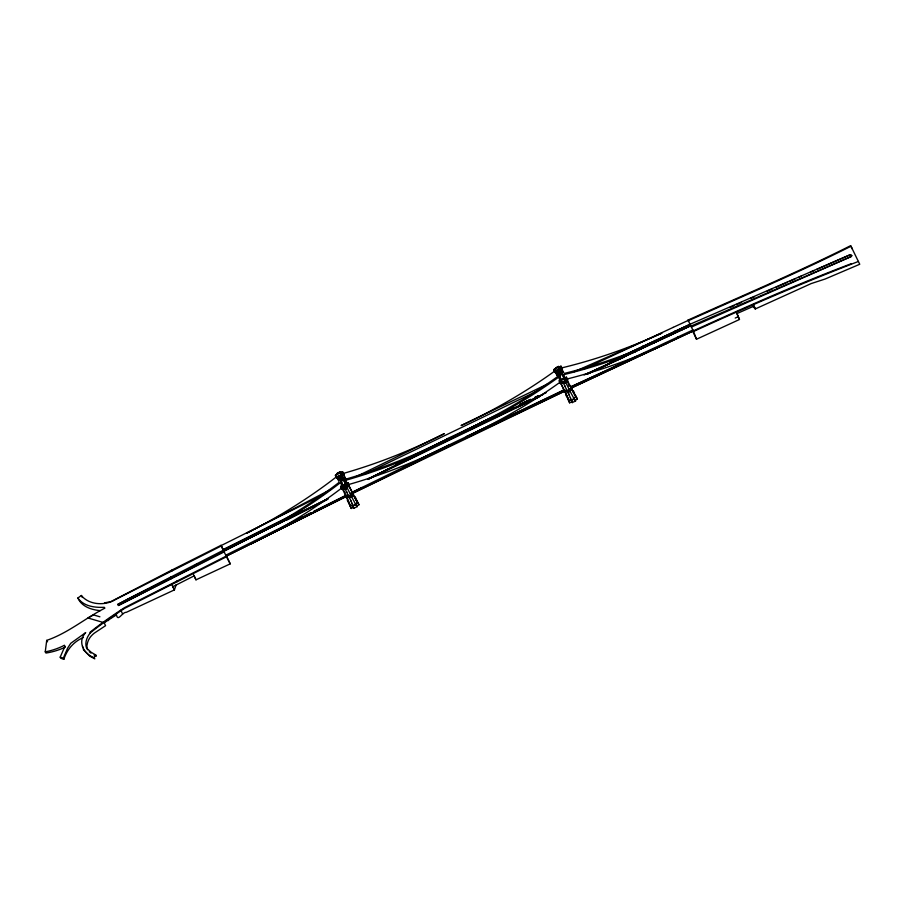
<?xml version="1.0" encoding="UTF-8"?>
<svg xmlns="http://www.w3.org/2000/svg" width="905" height="905" viewBox="0 0 905 905"><rect width="100%" height="100%" fill="white"/><g stroke="black" fill="none" stroke-linecap="round" stroke-linejoin="round"><path stroke-width="1.36" d="M346.943 487.467L351.208 495.782L348.9 496.89L344.918 488.451L346.943 487.829L346.106 485.951L348.289 484.888M565.331 382.182L563.306 382.804L567.299 391.243L569.607 390.123L565.342 381.82M343.402 474.514L345.303 478.428M343.821 474.492L342.633 472.048M351.163 496.042L351.559 496.856L350.812 494.956L352.995 493.904L347.848 483.756L348.73 485.589M349.138 485.714L347.961 483.123M562.209 368.844L561.032 366.401M567.118 379.942L571.383 388.256L569.098 389.331L569.46 390.134M567.537 379.919L566.36 377.464M351.706 496.359L351.117 495.318L353.233 493.972M570.093 390.802L567.322 391.876L570.184 390.734L569.517 389.67L571.689 388.618M353.47 494.583L352.09 491.596L353.47 494.311M45.25 651.826L48.259 651.215A61.563 53.384 -30.4 0 0 61.235 646.826L64.278 645.367L65.318 647.143L62.219 648.512A61.812 53.542 -22.9 0 1 49.028 652.516L45.963 653.048L45.25 651.826L46.721 640.367C67.818 633.195 85.172 618.273 104.856 608.149L104.358 607.312C94.901 607.719 83.69 606.452 77.875 598.001L81.36 595.49C89.086 605.23 105.489 605.898 115.433 599.562L221.295 545.953L220.978 545.353L171.758 570.116L110.738 601.678L104.539 602.843L104.844 603.431M348.448 501.336L350.495 506.076L352.679 505.024L353.074 505.85L357.554 502.671L355.088 498.123M566.835 395.689L568.894 400.44L574.166 398.89L573.759 398.076L575.942 397.024L573.465 392.476M176.26 584.63L174.394 589.902L172.063 585.196M83.407 637.482C73.305 641.883 67.117 649.598 63.803 659.36L63.282 658.274L67.57 648.229L70.748 643.297L85.692 632.606C77.027 641.679 83.735 654.123 94.199 657.664L94.787 658.863L89.799 656.204L83.283 649.586M63.803 659.36L60.703 658.184L60.205 657.132L64.855 646.396L64.278 645.367M108.306 620.615L109.415 618.149M94.199 657.664L95.692 654.937L91.077 652.211L86.552 648.116C84.663 642.765 86.857 637.03 90.33 632.855C101.258 623.975 113.102 615.954 124.743 608.273L226.499 556.745L220.978 545.353M343.843 479.209L341.638 475.17M344.104 480.159L341.094 481.064L343.21 486.155M344.194 479.967L346.23 484.695M562.197 373.505L560.037 369.523M226.205 555.466L230.232 563.849L195.978 579.833L194.179 575.852L172.9 586.644L174.427 589.879L126.395 612.289C122.311 611.803 117.82 622.504 116.462 614.857L104.166 622.742L105.568 625.694L96.156 631.905A18.213 15.77 -22.9 0 0 87.638 642.335L86.88 645.91L87.446 649.733M340.382 480.804L338.606 475.894L340.721 480.985M342.871 485.974L341.094 481.064M556.677 370.801L556.994 370.247L558.77 375.156L556.892 370.846M561.609 380.507L559.166 375.971L561.96 374.218L562.525 374.693M561.258 380.326L559.482 375.417M264.543 523.916L221.114 545.591L224.169 551.914L118.397 605.479L117.854 604.336L128.306 598.759L266.579 528.169M118.397 605.479L267.529 528.916M291.749 516.314L296.75 513.723M287.236 519.889L326.648 499.526M330.257 489.718L246.658 533.203A293.152 145.705 -25.9 0 0 252.438 530.24M250.447 544.222L346.694 495.137M226.182 556.145L124.426 607.685C112.797 615.366 100.953 623.398 90.025 632.278L90.33 632.855M117.854 604.336L147.968 589.098M150.468 587.82L169.292 578.295M195.231 565.161L197.709 563.906M267.066 527.966L223.184 549.935L298.989 512.128M269.17 533.554L225.752 555.218L226.216 556.156L346.049 496.641M226.216 556.156L345.981 496.506M753.797 305.551L755.279 308.922L754.046 306.06L736.953 313.56L739.532 319.476L696.511 339.239L693.569 331.468C747.858 306.524 802.656 282.869 858.381 261.477L859.75 264.26L825.122 279.023L811.174 283.582L755.302 308.944L752.44 305.845M264.486 523.95L322.746 494.922M223.003 549.663L302.146 510.431M266.975 527.785L300.098 511.314M223.626 550.783L223.162 549.833L223.626 550.783L328.198 498.565M303.107 511.223L223.705 550.975L224.169 551.914M223.693 550.998L327.135 499.583M302.643 511.597L326.603 499.684M269.124 533.577L303.503 516.427M304.691 515.839L311.026 512.683M313.526 511.449L334.929 500.804M303.062 511.144L328.289 498.734M334.884 500.827L346.095 495.273M351.061 492.818L449.514 444.706L564.765 389.84M353.097 492.987L449.966 445.656L564.573 391.096M362.181 487.467L352.226 492.377L348.391 484.605A292.779 145.501 -25.7 0 0 449.423 444.875L418.234 460.023M351.955 493.711L565.127 390.96M356.83 476.347L444.084 433.789M364.964 474.039L537.446 390.915M367.984 478.926L387.544 469.322M367.973 479.039L416.73 455.317M367.566 479.424L387.634 469.503M368.131 479.345L539.244 396.831M396.017 463.971L416.13 454.095M395.938 464.05L416.176 454.186M402.352 461.154L447.489 439.276M386.378 469.899L416.639 455.136M387.17 469.786L447.93 440.192M414.988 454.717L447.342 438.97M345.235 488.926L348.877 486.087M415.463 455.701L481.2 424.083M349.206 497.535L351.683 496.947L355.767 504.538M337.079 473.417C345.201 470.645 335.348 472.568 337.475 474.231L335.291 475.283L336.66 478.123L344.024 474.559L342.667 471.72L340.484 472.772L340.088 471.958M557.446 371.163L555.048 372.475L553.69 369.636L558.476 366.31L558.871 367.125L561.055 366.073L562.424 368.912L559.901 369.975M337.35 473.598L340.076 472.274L337.52 473.779M555.738 367.939L558.464 366.627L556.767 367.713M557.231 375.224L554.312 369.478L557.944 366.898M339.963 473.179L342.147 472.116L342.984 474.107L336.954 477.026L335.925 475.125L338.108 474.073L337.87 473.36M558.351 367.532L560.534 366.468L561.247 368.199M342.995 473.881L336.954 477.026M555.127 371.174L561.349 368.165M557.763 370.213L555.218 371.118M341.615 475.815L343.085 478.802M341.049 476.211L343.685 475.238M557.582 371.638L557.966 372.215M340.699 480.261L343.81 479.152M561.7 373.675L559.222 374.874M344.228 481.222L345.574 483.971L347.995 482.795L349.364 485.634L347.124 486.562C348.81 487.908 344.115 490.182 344.115 488.021L341.988 489.198L340.631 486.358L343.085 485.171M344.466 487.048L342.282 488.1L341.253 486.2L347.475 483.191L348.323 485.182L346.14 486.234M562.944 383.313C569.879 378.369 562.763 385.587 562.503 382.374L560.319 383.426L559.019 380.711L566.44 377.261M561.575 379.783L564.188 378.844L561.96 374.218M250.436 544.199A293.152 145.682 -25.3 0 0 342.011 487.806L344.251 486.845L345.269 488.734M566.711 379.308L564.505 380.304L565.625 382.532L563.725 383.46M560.546 382.193L562.853 381.401L563.317 382.792M564.528 380.586L566.711 379.534L565.897 377.611M344.681 487.727L346.547 486.822M348.742 486.03L344.715 487.614M344.5 488.836L347.52 487.376M464.31 430.814L513.293 407.205M565.535 382.351L563.634 383.279L563.204 382.396M345.303 489.051L347.226 488.191L345.291 489.062L344.816 488.044L342.757 489.345M563.691 383.403L565.625 382.532M464.785 431.809L546.145 392.713M466.437 436.674L563.985 389.885L560.161 382.114M342.362 488.677L346.344 497.128L348.595 495.997L349.013 496.777M567.559 391.356L567.955 392.17L566.915 390.428L564.731 391.48L559.675 380.62M564.833 391.944L567.005 390.881M346.366 497.75L353.482 494.481M567.209 391.062L564.89 392.216L563.657 389.817M569.528 389.942L571.87 388.833L570.523 386.028M349.002 497.354L351.525 496.144L350.201 494.13M348.934 497.524L351.785 496.381L349.025 497.716L348.81 497.128M349.217 497.535L351.672 496.958M571.451 400.202L567.91 392.25L570.071 391.311L569.2 389.308M567.955 392.329L570.071 391.311L574.166 398.89M352.973 506.065L355.993 504.605L357.204 506.619L353.821 508.259L352.973 506.065L353.131 506.834M571.372 400.417L574.381 398.958L575.603 400.972L572.22 402.601L571.372 400.417L571.519 401.187M351.253 508.486L349.104 503.576L351.253 508.486L353.436 507.434L353.821 508.248M358.991 504.741L356.468 500.024L358.991 504.741L356.808 505.793L357.204 506.619M569.641 402.838L567.492 397.94L569.641 402.838L571.824 401.786L572.22 402.601M577.379 399.094L574.856 394.365L577.379 399.094L575.207 400.146L575.591 400.972M446.731 438.936L480.691 423.031M447.466 439.242L512.4 408.121M447.466 440.464L481.245 424.173M547.378 384.116L461.086 425.565A292.779 145.501 -25.7 0 0 554.833 371.016L557.005 375.451M480.646 422.94L512.264 407.85M480.035 422.918L512.309 407.94M481.155 423.993L542.808 394.648M480.781 424.445L516.608 407.171M523.147 402.883L530.76 399.275M528.69 400.395L519.934 404.535L528.701 400.429M538.69 395.655L534.934 397.431L538.701 395.689M516.189 407.567L538.78 396.888M586.01 374.274L690.572 325.427M586.055 374.365L593.386 370.914M587.085 373.991L634.145 351.796M588.454 373.607L690.526 325.336M570.195 388.573L693.23 330.913M584.076 368.969L590.456 365.971M610.671 361.412L675.571 331.151M613.341 360.495L690.176 324.601M613.352 360.529L633.726 350.97M586.666 374.353L633.828 352.294M570.965 386.933L635.876 356.547M570.761 388.188L693.264 330.981L692.8 330.042L677.788 337.011M590.422 365.993L673.196 327.372M675.526 331.06L690.062 324.386M612.798 360.733L690.029 324.295M634.179 351.887L690.809 325.585M673.162 327.384L688.162 320.415L688.626 321.354M680.662 330.257L683.162 329.092M690.753 325.8L633.794 352.317M635.842 356.559L677.834 336.999M675.65 331.332L690.357 324.623M852.148 255.651L851.073 256.126M688.343 320.698C742.734 296.195 797.712 273.027 850.972 246.239L858.381 261.477M688.162 320.415L693.547 331.49L693.366 330.834C745.381 307.1 797.656 284.012 851.085 263.762L851.322 264.384M735.222 318.062L738.299 316.671M688.49 320.924L688.105 320.053C742.485 295.596 797.429 272.405 850.677 245.64L852.34 249.011M584.132 374.998L624.597 356.932M612.561 361.084L625.4 355.371M574.223 371.717L661.702 333.198M653.376 342.984L655.91 341.864M767.282 291.082L772.338 288.865M776.128 287.202L787.508 282.213M790.031 281.104L795.099 278.887M798.889 277.224L801.411 276.116M810.348 272.19L814.217 270.493M816.796 269.362L850.361 254.656L851.266 256.522L691.454 327.033L690.13 324.205L850.361 254.656M730.007 307.428L733.865 305.732M736.444 304.6L741.602 302.338M750.618 298.39L754.487 296.693M850.519 254.995L851.107 254.735M691.035 326.072L851.254 256.511M560.105 369.138L559.471 369.048L561.564 373.414M341.705 474.786L341.083 474.695L343.38 479.401M343.312 485.691L346.332 484.379M100.297 610.615C91.575 609.902 81.631 606.655 77.875 598.001M99.901 616.791L93.52 614.914L87.977 617.991L102.819 622.346M60.205 657.132L63.282 658.274M94.086 654.994L96.315 656.182L95.692 654.937M567.458 391.978L567.062 391.164M349.07 497.626L348.617 496.528L346.287 497.433M346.491 497.863L345.144 495.058M553.962 369.817L555.251 372.351L554.131 370.009M560.466 383.347L559.46 381.084M337.022 477.602L338.968 481.494M89.233 651.679L90.986 653.105M572.028 389.908L575.942 397.012M353.64 495.555L357.554 502.671M565.037 392.125L571.734 389.331L570.478 386.118M346.638 497.761L353.335 494.978L351.988 491.822L352.882 493.926M574.381 398.958L574.901 399.546M355.993 504.605L356.513 505.205M563.691 372.781L560.908 367.034L561.066 367.769M573.318 392.216L570.897 387.589M354.93 497.863L352.464 493.168M564.019 390.021L566.688 395.428M338.64 479.842L336.626 476.697A293.152 145.705 -25.9 0 1 253.604 529.64M342.316 485.906L340.303 482.761A293.152 145.705 -25.8 0 1 279.045 523.656M341.988 487.795L345.348 493.044M46.721 640.367L47.546 641.781M225.899 555.557L230.232 563.849M171.758 570.116L172.142 570.84M176.961 580.908L177.335 581.632M350.778 494.945L351.185 495.725M571.36 386.605L572.051 388.019M567.401 380.666L561.145 383.697M565.84 377.736L559.81 380.654L560.681 382.453M564.72 378.731L562.593 374.319M569.845 390.202L567.209 391.48M558 366.763L558.464 367.973L558.351 367.26M564.901 381.118L560.5 382.317M567.989 392.25L569.256 395.202M560.161 376.774L560.455 377.385M554.607 369.84L555.421 371.955M565.342 392.487L563.826 389.354M564.641 391.707L564.969 392.272L563.487 389.331M568.894 400.44L565.682 392.985M553.747 369.76L555.048 372.475M563.611 390.338L564.313 391.763M348.052 482.919L349.353 485.634M343.595 474.605L345.789 479.05M353.414 495.001L352.498 493.101M342.124 472.308L340.076 473.62L339.613 472.41M342.757 473.598L342.52 472.682M348.187 484.922L347.475 483.202L341.253 486.2M345.631 480.284L347.271 483.609M349.16 497.003L353.063 505.85M339.273 477.24L339.579 477.863M346.954 498.135L348.289 501.076M350.495 506.076L347.282 498.632M560.15 380.575L558.521 377.249A292.779 145.501 -25.7 0 1 464.774 431.787M688.105 320.053L688.388 320.63M693.603 331.456L693.06 330.189L693.287 330.823M692.472 330.845L696.511 339.239M674.904 330.992L675.028 331.219M675.413 332.033L675.526 332.271M654.7 340.472L654.813 340.699M655.197 341.524L655.311 341.751M642.81 346.027L642.923 346.264M643.319 347.079L643.432 347.305M573.431 390.881L574.539 393.189M566.383 377.147L567.752 379.987L565.512 380.915L565.908 381.729M569.064 386.186L566.711 379.082A293.028 145.603 -26.2 0 0 667.845 342.769L570.716 386.786L571.768 389.41M569.55 390.394L569.924 390.756M556.394 367.973L556.779 368.788M564.505 390.598L565.421 392.487M565.693 394.625L566.802 396.933M495.544 415.508L495.657 415.746M496.042 416.56L496.155 416.786M480.544 423.959L480.657 424.196M447.228 439.988L447.342 440.215M415.519 454.061L415.644 454.287M416.029 455.102L416.142 455.339M355.031 496.528L356.151 498.836M343.572 479.865L345.789 484.492M348.516 496.076L348.911 496.89M345.337 495.046L346.344 497.128M347.305 500.273L348.414 502.58M170.728 576.824L171.271 577.967M170.547 577.662L171.102 578.793M128.306 598.759L128.849 599.902M570.885 387.453L571.847 389.433M356.468 500.024L357.769 502.739M193.58 574.765L195.989 579.822M120.818 610.196L122.628 613.997M81.36 595.49L82.298 597.481M566.926 390.383L567.277 391.186M736.76 313.187L739.351 319.284M564.992 378.177L563.815 374.636A293.028 145.626 -25.7 0 0 636.351 351.344M562.921 372.69L561.36 367.973A293.028 145.637 -25.4 0 0 661.77 333.164M82.513 646.159L82.898 647.799M350.721 500.216L350.857 500.85M565.116 386.073L565.252 386.695M346.728 491.72L346.853 492.343M557.231 375.224L557.356 375.847M568.804 400.655L568.951 401.424M566.598 389.444L566.722 390.089M348.21 495.092L348.335 495.736M566.236 378.109L566.36 378.765M558.34 367.272L558.453 367.928M570.399 397.521L570.489 398.245M352 503.169L352.102 503.893M338.877 482.535A293.152 145.705 -25.8 0 1 278.57 522.66M637.086 349.873A293.028 145.626 -25.7 0 1 564.528 373.369M558.057 376.265A292.779 145.501 -25.7 0 1 464.299 430.791M560.184 382.125A292.779 145.501 -25.7 0 1 466.426 436.651M444.072 433.767A292.779 145.501 -25.7 0 1 343.04 473.519M446.176 439.559A292.779 145.501 -25.7 0 1 345.144 479.311M446.651 440.554A292.779 145.501 -25.7 0 1 345.631 480.306M347.124 487.942L345.201 488.87L347.135 487.999M336.864 477.998L335.563 475.464L336.864 477.998M342.192 489.073L340.902 486.539L342.192 489.073M558.781 371.039L557.933 370.111L560.602 374.365L558.781 371.039M221.578 546.541L221.261 545.941L221.578 546.541M555.342 371.378L554.482 369.579L555.342 371.378M341.852 478.836L340.325 475.374L342.045 480.091L341.852 478.836"/></g></svg>
